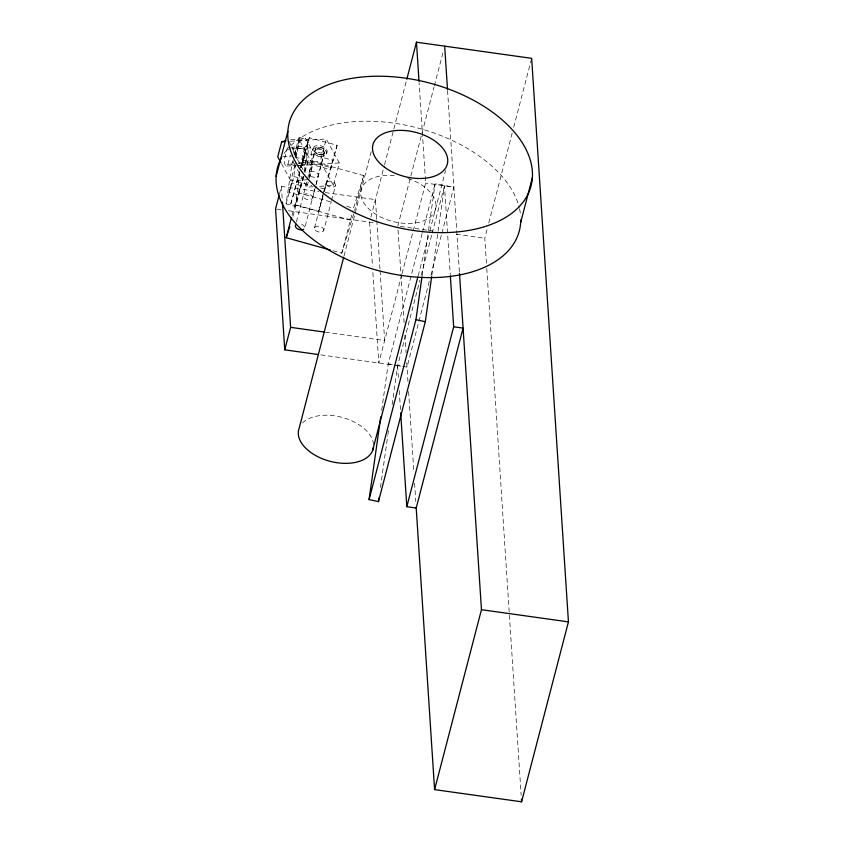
<?xml version="1.0" encoding="UTF-8"?>
<svg xmlns="http://www.w3.org/2000/svg" width="844" height="844" viewBox="0 0 844 844"><rect width="100%" height="100%" fill="white"/><g stroke="black" fill="none" stroke-linecap="round" stroke-linejoin="round"><path stroke-width="0.63" stroke-dasharray="4.22 3.17" d="M303.418 176.554L295.316 206.421L286.063 203.837L292.435 160.898M293.269 160.582L292.942 163.187L293.227 162.375M286.063 203.837L293.828 176.501L295.368 165.118M296.223 158.788L299.135 137.287L308.387 139.872L304.104 171.49M295.316 206.421L299.778 173.537M294.25 154.842L296.36 147.584L305.612 150.169L303.123 158.978L302.194 165.772L299.884 165.129M381.667 410.342L388.229 363.775L422.137 233.619M380.454 487.399L387.755 435.662M387.934 434.365L388.483 430.493M392.133 404.624L397.608 365.821L419.879 280.324M422.137 275.693L428.341 231.71M428.53 230.423L435.093 183.855L453.882 187.22M431.885 275.144L444.471 185.902L450.263 274.606M302.69 162.059L305.19 152.785L333.032 160.307L331.861 164.865L330.521 169.581L302.69 162.059L305.19 152.785M330.521 169.581L333.032 160.307M288.986 192.274L291.549 183.106L300.812 185.691L299.42 191.113L298.248 194.911L288.996 192.327L291.549 183.106M298.248 194.911L300.812 185.691M295.062 155.929L296.36 147.584M288.142 147.489A4.811 1.888 86.4 0 0 286.971 149.261L284.607 158.313A4.811 1.888 86.4 0 0 285.272 165.055A4.811 1.888 86.4 0 0 287.878 164.306L296.708 163.747M279.459 193.951L281.411 186.45L318.768 191.683M287.878 164.306L290.241 155.243M309.136 177.166L312.396 164.664L310.74 147.816L305.834 138.827L299.314 140.705L295.4 155.707L303.502 170.53M295.505 156.921L299.736 140.684L326.206 138.996L339.288 162.955L333.433 185.448L314.517 186.651M308.482 179.667L290.832 180.785L294.746 165.793L298.523 165.551M304.621 148.133L302.268 157.195A4.811 1.888 86.4 0 0 302.922 163.936A4.811 1.888 86.4 0 0 305.539 163.177L307.891 154.125A4.811 1.888 86.4 0 0 307.237 147.383A4.811 1.888 86.4 0 0 304.621 148.133L292.013 148.934M322.935 196.494L318.61 211.485L290.769 203.963L300.242 168.969M301.245 167.713L309.273 137.73L337.104 145.252L324.381 191.493M292.098 215.209L303.08 176.417M292.942 216.38L304.631 173.864M304.958 172.619L308.208 160.128L363.743 175.636L354.628 210.62M312.67 149.937L313.156 148.059M309.009 173.052L314.875 150.57M296.434 221.782L315.456 148.755M313.261 186.735L306.952 187.136L308.915 179.635M309.231 178.39L312.818 164.643L299.736 140.684M333.433 185.448L320.351 161.489L326.206 138.996M312.491 198.045A4.811 2.849 14.6 0 0 306.214 193.793A4.811 2.849 14.6 0 0 304.842 198.53A4.811 2.849 14.6 0 0 312.491 198.045L314.77 189.299M316.067 184.298L324.149 153.08A4.811 2.849 14.6 0 0 317.871 148.829A4.811 2.849 14.6 0 0 316.511 153.566A4.811 2.849 14.6 0 0 324.149 153.08M315.635 186.176L304.716 228.112A4.811 2.849 14.6 0 0 299.641 223.892M315.972 184.91L324.729 151.266A4.811 2.849 14.6 0 0 318.452 147.014A4.811 2.849 14.6 0 0 317.091 151.751A4.811 2.849 14.6 0 0 324.729 151.266M326.544 153.84A7.206 4.273 14.6 0 0 317.26 147.383A7.206 4.273 14.6 0 0 315.002 154.431A7.206 4.273 14.6 0 0 326.544 153.84L327.029 151.962A7.206 4.273 14.6 0 0 317.755 145.516A7.206 4.273 14.6 0 0 315.498 152.564A7.206 4.273 14.6 0 0 327.029 151.962M318.61 211.485L323.484 192.748M323.811 191.493L337.104 145.252M314.506 227.859L322.967 195.375M323.294 194.131L326.217 182.884M323.758 230.444A4.811 2.849 14.6 0 0 317.555 226.16A4.811 2.849 14.6 0 0 316.078 230.866A4.811 2.849 14.6 0 0 323.758 230.444L331.238 201.716M331.565 200.461L335.479 185.469A4.811 2.849 14.6 0 0 329.276 181.175A4.811 2.849 14.6 0 0 327.788 185.88A4.811 2.849 14.6 0 0 335.479 185.469M332.937 250.742L341.767 253.211L352.834 210.726M341.767 253.211L354.301 211.865M344.057 255.869L371.434 150.749M370.896 217.119L384.22 165.973M384.547 164.696L393.526 130.25M393.853 128.974L406.491 80.475M397.809 226.065L434.038 86.985M434.365 85.708L443.005 52.528M401.723 274.954L378.787 363.004L372.826 271.694M402.06 273.688L425.661 183.085L419.099 82.638M422.464 232.343L435.093 183.855M418.181 275.65L429.48 232.258M429.818 230.982L445.548 170.593M421.209 275.218L431.843 234.389M432.181 233.113L444.471 185.902M429.269 281.463L407.019 367.129L388.229 363.775M430.946 275.26L441.57 234.252M441.918 233.155L453.872 187.041L425.661 183.085M486.418 263.212L484.794 238.261L487.452 228.049M488.781 222.943L512.382 132.35M513.711 127.244L531.33 59.618M294.197 154.684L299.135 137.287M300.633 167.207L308.387 139.872M300.601 167.724L309.273 137.73M290.769 203.963L299.799 172.714M304.663 171.406L308.208 160.128M363.743 175.636L353.478 208.225L345.913 206.115M302.194 165.772L304.695 156.973L305.612 150.169M290.705 139.787L305.834 138.827M290.484 141.275L299.314 140.705M290.663 147.32L305.792 146.36M286.971 149.261L290.758 149.019M288.806 141.075L293.09 148.934L310.74 147.816M282.793 156.509L292.879 155.866M298.913 162.85L320.351 161.489M297.974 163.662L305.539 163.177M286.717 166.078L295.537 165.519M296.803 165.435L304.368 164.949M299.789 165.466L312.396 164.664M312.818 164.643L339.288 162.955M325.214 192.59L375.453 199.627L376.73 219.197M276.843 209.122L281.991 209.85M288.437 210.747L376.002 223.016M400.404 226.435L432.856 230.982M456.224 234.252L484.794 238.261M325.394 332.209L384.653 340.512L380.053 270.069M320.825 354.881L395.456 365.336M396.743 365.515L404.434 366.602M303.418 160.212L331.249 167.745M296.634 181.471L311.816 185.575M320.667 187.969L324.465 189.003M294.946 157.079L303.049 159.347M291.37 164.622L296.001 165.92M293.828 176.501L303.08 179.086M297.953 192.717L332.03 202.233M296.497 205.103L352.022 220.611M293.87 163.177L306.952 187.136M281.495 163.673L290.832 180.785M293.09 148.934L293.596 154.125M486.766 268.466L509.322 613.957M509.407 615.265L521.149 795.227M447.563 90.508L459.421 272.095M398.062 229.979L404.107 322.608M404.92 335.1L406.069 352.602M406.724 362.688L408.011 382.395M408.612 391.584L413.845 471.722M414.594 483.232L415.786 501.494M397.608 365.821L398.547 380.169M399.233 390.603L400.51 410.173M376.814 220.506L379.969 268.772M369.598 222.12L372.489 266.472M281.411 186.45L282.35 200.809M302.574 422.992A38.444 22.767 14.6 0 1 344.173 417.98A38.444 22.767 14.6 0 1 373.533 444.566M284.111 153.545A124.954 73.977 14.6 0 1 289.882 146.571M290.821 145.632A124.954 73.977 14.6 0 1 418.983 128.33A124.954 73.977 14.6 0 1 519.218 207.445M519.524 208.721A124.954 73.977 14.6 0 1 520.537 215.062M407.842 178.464A38.444 22.767 14.6 0 1 427.95 218.691A38.444 22.767 14.6 0 1 365.146 204.807A38.444 22.767 14.6 0 1 395.646 175.763M310.645 176.048A4.811 2.849 14.6 0 0 318.293 175.563A4.811 2.849 14.6 0 0 312.016 171.311A4.811 2.849 14.6 0 0 310.645 176.048M316.595 153.629A4.811 2.849 14.6 0 0 324.244 153.144A4.811 2.849 14.6 0 0 317.966 148.892A4.811 2.849 14.6 0 0 316.595 153.629"/><path stroke-width="1.27" d="M431.695 276.442L425.313 321.712L378.45 501.631L369.071 499.585L380.749 416.809M378.45 501.631L378.998 497.749M369.071 499.585L415.934 319.665L421.958 276.98M286.01 140.579L281.664 141.834L277.75 156.826L280.873 162.533M276.136 176.312L287.857 131.337M279.132 195.196L275.555 208.943L284.755 349.827L318.241 354.522M330.405 250.035L286.232 237.702L291.444 217.71M284.755 349.827L290.61 327.335L282.434 202.106M343.719 257.135L299.187 428.13A38.444 22.767 14.6 0 0 330.574 461.425A38.444 22.767 14.6 0 0 373.481 446.982M406.819 79.209L416.461 42.2L531.657 58.341L568.445 621.88L521.581 801.8L434.597 789.615L416.155 507.181M372.647 450.464L417.843 276.927M453.671 326.786L463.082 328.105L416.208 508.014L406.808 506.706L453.671 326.786L450.348 275.904M520.664 222.489L532.385 177.514M434.597 789.615L481.46 609.695L459.495 273.308M286.232 237.702L289.787 226.414M281.664 141.834L284.185 141.676M290.61 327.335L324.107 332.03M481.46 609.695L568.445 621.88M415.934 319.665L425.313 321.712M521.413 799.173L521.581 801.8M444.672 46.156L447.499 89.506M416.461 42.2L419.014 81.33M400.678 412.779L406.808 506.706M303.703 229.304A4.811 2.849 14.6 0 1 297.067 228.597A4.811 2.849 14.6 0 1 296.455 224.398M520.748 220.052A124.954 73.977 14.6 0 1 379.779 270.998A124.954 73.977 14.6 0 1 281.506 157.765M320.361 190.934A124.954 73.977 14.6 0 0 527.004 196.061A124.954 73.977 14.6 0 0 382.976 76.266A124.954 73.977 14.6 0 0 320.361 190.934M384.6 167.302A38.444 22.767 14.6 0 0 446.845 165.593A38.444 22.767 14.6 0 0 398.906 130.377A38.444 22.767 14.6 0 0 384.6 167.302"/></g></svg>
